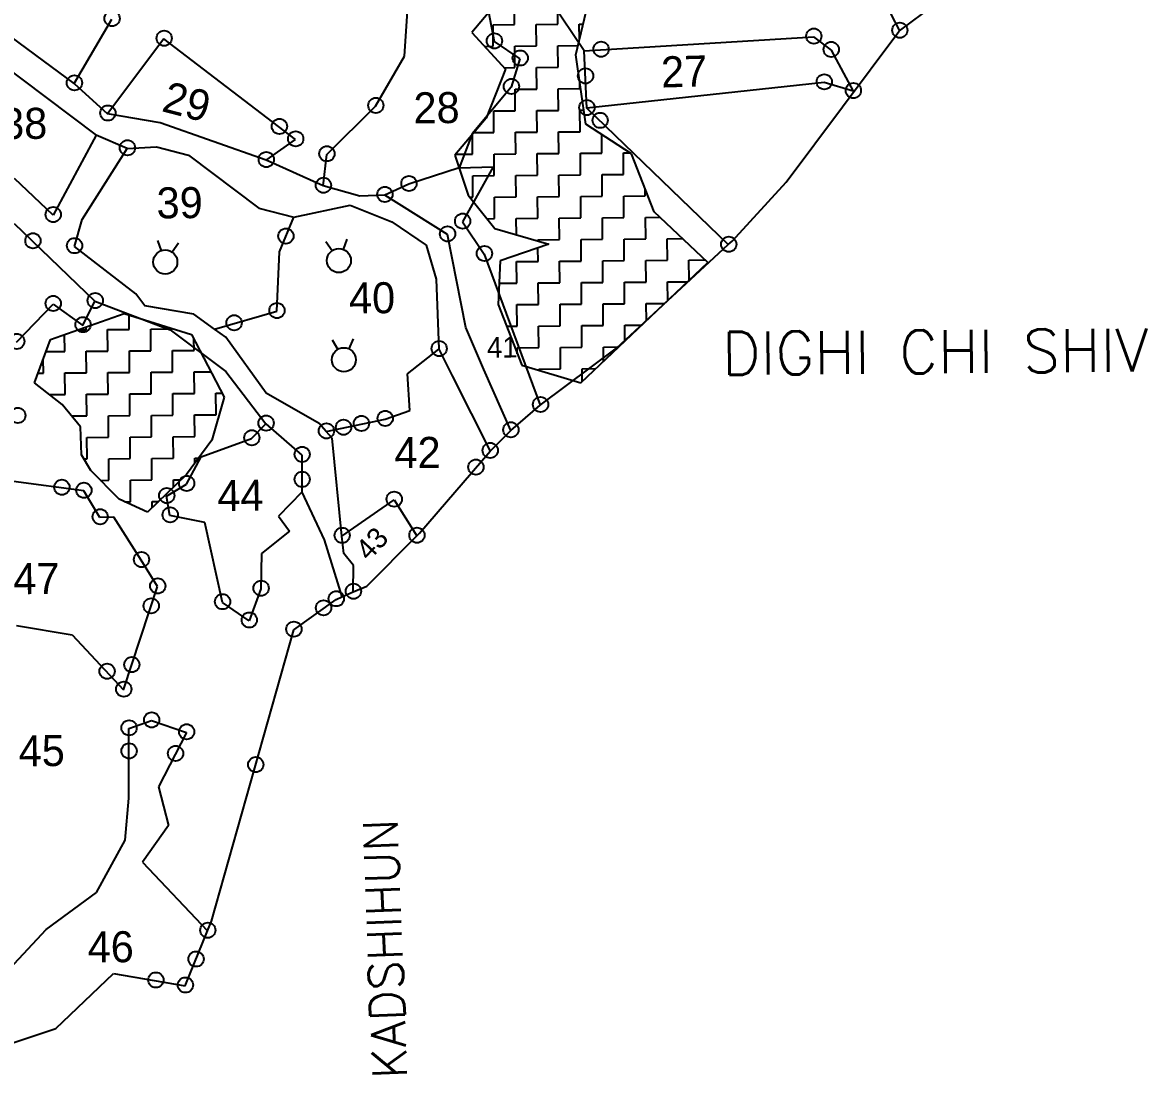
# Model space of a CAD drawing. Header units: metres. Extents: x 291193 to 293446, y 1984590 to 1987927.
# Drawn here: x 292453 to 293114, y 1985438 to 1986057 of the extents above; entities that cross this region are included whole.
import ezdxf

# ---------------------------------------------------------------- set-up
doc = ezdxf.new("R2010")
doc.units = ezdxf.units.M
for name, color, linetype in [('OFF', 1, 'Continuous'), ('POLY_HATCH', 12, 'Continuous'), ('POLY_PARCEL', 6, 'Continuous'), ('POLY_ROAD', 30, 'Continuous'), ('POLY_WATER', 4, 'Continuous'), ('SYM_STONE', 1, 'Continuous'), ('TEXT_MAPOUT', 7, 'Continuous'), ('TEXT_PARCEL', 7, 'Continuous'), ('V_BOUND_LINE', 7, 'Continuous')]:
    doc.layers.add(name, color=color, linetype=linetype)
doc.styles.get("Standard").update_dxf_attribs({"font": 'simplex.shx'})
doc.styles.add('TEXT_MAP', font='')
doc.styles.get('TEXT_MAP').set_extended_font_data('Kruti Dev 050')

msp = doc.modelspace()

# ---------------------------------------------------------------- linework, layer by layer
for points in [[(292532.49, 1985928.23), (292534.73, 1985922.16)], [(292544.85, 1985926.68), (292541.18, 1985921.35)], [(292631.69, 1985927.56), (292635.33, 1985922.21)], [(292644.06, 1985929.04), (292641.79, 1985922.98)], [(292647.77, 1985870.37), (292645.12, 1985864.47)], [(292635.33, 1985869.68), (292638.62, 1985864.11)]]:
    msp.add_lwpolyline(points)
for centre in [(292639.31, 1985916.36), (292537.17, 1985915.53), (292642.22, 1985858.02)]:
    msp.add_circle(centre, 7.07)
at = {"layer": 'OFF'}
for p, q in [((292483.58, 1986020.56), (292503.24, 1986002.82)), ((292514.72, 1985982.35), (292496.41, 1985990.11))]:
    msp.add_line(p, q, dxfattribs=at)
at = {"layer": 'POLY_HATCH'}
for p, q in [((292741, 1986078.48), (292717.52, 1986050.57)), ((292778.65, 1986037.47), (292786.94, 1986072.3)), ((292717.52, 1986050.57), (292737.37, 1986029.06)), ((292784.53, 1985996.69), (292778.65, 1986037.47)), ((292737.37, 1986029.06), (292726, 1986000.25)), ((292726, 1986000.25), (292707.52, 1985978.43)), ((292811.4, 1985979.28), (292784.53, 1985996.69)), ((292707.52, 1985978.43), (292715.28, 1985954.81)), ((292824.79, 1985945.12), (292811.4, 1985979.28)), ((292715.28, 1985954.81), (292731.07, 1985935.28)), ((292856.31, 1985915.14), (292824.79, 1985945.12)), ((292731.07, 1985935.28), (292762.92, 1985925.97)), ((292762.92, 1985925.97), (292734.25, 1985916.16)), ((292734.25, 1985916.16), (292732.95, 1985890.45)), ((292781.74, 1985844.48), (292856.31, 1985915.14)), ((292732.95, 1985890.45), (292746.86, 1985854.78)), ((292469.53, 1985869.93), (292512.87, 1985885.31)), ((292512.87, 1985885.31), (292552.62, 1985872.8)), ((292460.16, 1985844.45), (292469.53, 1985869.93)), ((292552.62, 1985872.8), (292571.78, 1985836.07)), ((292746.86, 1985854.78), (292781.74, 1985844.48)), ((292476.4, 1985831.74), (292460.16, 1985844.45)), ((292487.17, 1985818.44), (292476.4, 1985831.74)), ((292571.78, 1985836.07), (292564.61, 1985810.61)), ((292487.85, 1985802.06), (292487.17, 1985818.44)), ((292564.61, 1985810.61), (292549.73, 1985790.54)), ((292493.39, 1985792.81), (292487.85, 1985802.06)), ((292509.94, 1985776.01), (292493.39, 1985792.81)), ((292549.73, 1985790.54), (292526.68, 1985768.22)), ((292526.68, 1985768.22), (292509.94, 1985776.01))]:
    msp.add_line(p, q, dxfattribs=at)
at = {"layer": 'POLY_HATCH', "linetype": 'Continuous'}
for p, q in [((292742.7, 1986055.27), (292742.59, 1986067.95)), ((292768.05, 1986055.48), (292767.95, 1986068.16)), ((292730.02, 1986055.17), (292742.7, 1986055.27)), ((292730.12, 1986042.49), (292730.02, 1986055.17)), ((292755.37, 1986055.38), (292768.05, 1986055.48)), ((292755.48, 1986042.7), (292755.37, 1986055.38)), ((292780.73, 1986055.59), (292782.97, 1986055.6)), ((292780.81, 1986046.53), (292780.73, 1986055.59)), ((292725.02, 1986042.45), (292730.12, 1986042.49)), ((292742.8, 1986042.6), (292755.48, 1986042.7)), ((292742.9, 1986029.92), (292742.8, 1986042.6)), ((292768.16, 1986042.8), (292779.94, 1986042.9)), ((292768.26, 1986030.12), (292768.16, 1986042.8)), ((292736.63, 1986029.86), (292742.9, 1986029.92)), ((292755.58, 1986030.02), (292768.26, 1986030.12)), ((292755.69, 1986017.34), (292755.58, 1986030.02)), ((292743.01, 1986017.24), (292755.69, 1986017.34)), ((292743.11, 1986004.56), (292743.01, 1986017.24)), ((292768.37, 1986017.44), (292781.04, 1986017.55)), ((292768.47, 1986004.76), (292768.37, 1986017.44)), ((292781.04, 1986017.55), (292781.02, 1986021.06)), ((292730.43, 1986004.45), (292743.11, 1986004.56)), ((292730.53, 1985991.77), (292730.43, 1986004.45)), ((292755.79, 1986004.66), (292768.47, 1986004.76)), ((292755.89, 1985991.98), (292755.79, 1986004.66)), ((292781.15, 1986004.87), (292783.35, 1986004.89)), ((292781.25, 1985992.19), (292781.15, 1986004.87)), ((292717.96, 1985978.99), (292717.86, 1985990.64)), ((292718.74, 1985991.68), (292730.53, 1985991.77)), ((292743.21, 1985991.88), (292755.89, 1985991.98)), ((292743.32, 1985979.2), (292743.21, 1985991.88)), ((292768.57, 1985992.08), (292781.25, 1985992.19)), ((292768.68, 1985979.4), (292768.57, 1985992.08)), ((292794.04, 1985979.61), (292793.95, 1985990.59)), ((292707.93, 1985978.91), (292717.96, 1985978.99)), ((292730.64, 1985979.09), (292743.32, 1985979.2)), ((292730.74, 1985966.41), (292730.64, 1985979.09)), ((292756, 1985979.3), (292768.68, 1985979.4)), ((292756.1, 1985966.62), (292756, 1985979.3)), ((292781.36, 1985979.51), (292794.04, 1985979.61)), ((292781.46, 1985966.83), (292781.36, 1985979.51)), ((292806.71, 1985979.72), (292810.68, 1985979.75)), ((292806.82, 1985967.04), (292806.71, 1985979.72)), ((292718.06, 1985966.31), (292730.74, 1985966.41)), ((292718.17, 1985953.63), (292718.06, 1985966.31)), ((292743.42, 1985966.52), (292756.1, 1985966.62)), ((292743.52, 1985953.84), (292743.42, 1985966.52)), ((292768.78, 1985966.72), (292781.46, 1985966.83)), ((292768.88, 1985954.05), (292768.78, 1985966.72)), ((292794.14, 1985966.93), (292806.82, 1985967.04)), ((292794.24, 1985954.25), (292794.14, 1985966.93)), ((292819.6, 1985954.46), (292819.57, 1985958.45)), ((292716.24, 1985953.62), (292718.17, 1985953.63)), ((292730.84, 1985953.73), (292743.52, 1985953.84)), ((292730.95, 1985941.05), (292730.84, 1985953.73)), ((292756.2, 1985953.94), (292768.88, 1985954.05)), ((292756.31, 1985941.26), (292756.2, 1985953.94)), ((292781.56, 1985954.15), (292794.24, 1985954.25)), ((292781.67, 1985941.47), (292781.56, 1985954.15)), ((292806.92, 1985954.36), (292819.6, 1985954.46)), ((292807.03, 1985941.68), (292806.92, 1985954.36)), ((292726.43, 1985941.02), (292730.95, 1985941.05)), ((292743.63, 1985941.16), (292756.31, 1985941.26)), ((292743.71, 1985931.59), (292743.63, 1985941.16)), ((292768.99, 1985941.37), (292781.67, 1985941.47)), ((292769.09, 1985928.69), (292768.99, 1985941.37)), ((292794.35, 1985941.57), (292807.03, 1985941.68)), ((292794.45, 1985928.89), (292794.35, 1985941.57)), ((292819.71, 1985941.78), (292828.23, 1985941.85)), ((292819.81, 1985929.1), (292819.71, 1985941.78)), ((292756.41, 1985928.58), (292769.09, 1985928.69)), ((292756.42, 1985927.87), (292756.41, 1985928.58)), ((292756.51, 1985915.9), (292756.45, 1985923.75)), ((292781.77, 1985928.79), (292794.45, 1985928.89)), ((292781.87, 1985916.11), (292781.77, 1985928.79)), ((292807.13, 1985929), (292819.81, 1985929.1)), ((292807.23, 1985916.32), (292807.13, 1985929)), ((292832.49, 1985929.2), (292841.45, 1985929.28)), ((292832.59, 1985916.52), (292832.49, 1985929.2)), ((292794.55, 1985916.21), (292807.23, 1985916.32)), ((292819.91, 1985916.42), (292832.59, 1985916.52)), ((292820.02, 1985903.74), (292819.91, 1985916.42)), ((292845.27, 1985916.63), (292854.66, 1985916.71)), ((292845.37, 1985904.78), (292845.27, 1985916.63)), ((292743.84, 1985915.8), (292756.51, 1985915.9)), ((292743.94, 1985903.12), (292743.84, 1985915.8)), ((292769.19, 1985916.01), (292781.87, 1985916.11)), ((292769.3, 1985903.33), (292769.19, 1985916.01)), ((292794.66, 1985903.53), (292794.55, 1985916.21)), ((292733.59, 1985903.04), (292743.94, 1985903.12)), ((292756.62, 1985903.22), (292769.3, 1985903.33)), ((292756.72, 1985890.54), (292756.62, 1985903.22)), ((292781.98, 1985903.43), (292794.66, 1985903.53)), ((292782.08, 1985890.75), (292781.98, 1985903.43)), ((292807.34, 1985903.64), (292820.02, 1985903.74)), ((292807.44, 1985890.96), (292807.34, 1985903.64)), ((292832.7, 1985903.85), (292844.49, 1985903.94)), ((292832.79, 1985892.85), (292832.7, 1985903.85)), ((292744.04, 1985890.44), (292756.72, 1985890.54)), ((292744.15, 1985877.76), (292744.04, 1985890.44)), ((292769.4, 1985890.65), (292782.08, 1985890.75)), ((292769.51, 1985877.97), (292769.4, 1985890.65)), ((292794.76, 1985890.85), (292807.44, 1985890.96)), ((292794.86, 1985878.18), (292794.76, 1985890.85)), ((292820.12, 1985891.06), (292830.99, 1985891.15)), ((292820.2, 1985880.93), (292820.12, 1985891.06)), ((292515.91, 1985875.9), (292515.84, 1985884.38)), ((292490.55, 1985875.69), (292490.54, 1985877.39)), ((292737.92, 1985877.71), (292744.15, 1985877.76)), ((292756.83, 1985877.86), (292769.51, 1985877.97)), ((292756.93, 1985865.18), (292756.83, 1985877.86)), ((292782.18, 1985878.07), (292794.86, 1985878.18)), ((292782.29, 1985865.39), (292782.18, 1985878.07)), ((292807.54, 1985878.28), (292817.49, 1985878.36)), ((292807.62, 1985869.01), (292807.54, 1985878.28)), ((292477.98, 1985862.91), (292477.9, 1985872.9)), ((292485.63, 1985875.65), (292490.55, 1985875.69)), ((292503.23, 1985875.79), (292515.91, 1985875.9)), ((292503.34, 1985863.11), (292503.23, 1985875.79)), ((292528.59, 1985876), (292541.27, 1985876.1)), ((292528.7, 1985863.32), (292528.59, 1985876)), ((292541.27, 1985876.1), (292541.27, 1985876.37)), ((292554.06, 1985863.53), (292554, 1985870.14)), ((292516.02, 1985863.22), (292528.7, 1985863.32)), ((292541.38, 1985863.42), (292554.06, 1985863.53)), ((292541.48, 1985850.74), (292541.38, 1985863.42)), ((292744.25, 1985865.08), (292756.93, 1985865.18)), ((292744.28, 1985861.4), (292744.25, 1985865.08)), ((292769.61, 1985865.29), (292782.29, 1985865.39)), ((292769.71, 1985852.61), (292769.61, 1985865.29)), ((292794.97, 1985865.5), (292803.99, 1985865.57)), ((292795.04, 1985857.08), (292794.97, 1985865.5)), ((292465.4, 1985850.12), (292465.33, 1985858.52)), ((292466.91, 1985862.81), (292477.98, 1985862.91)), ((292490.66, 1985863.01), (292503.34, 1985863.11)), ((292490.76, 1985850.33), (292490.66, 1985863.01)), ((292516.12, 1985850.54), (292516.02, 1985863.22)), ((292462.24, 1985850.1), (292465.4, 1985850.12)), ((292478.08, 1985850.23), (292490.76, 1985850.33)), ((292478.19, 1985837.55), (292478.08, 1985850.23)), ((292503.44, 1985850.43), (292516.12, 1985850.54)), ((292503.55, 1985837.75), (292503.44, 1985850.43)), ((292528.8, 1985850.64), (292541.48, 1985850.74)), ((292528.9, 1985837.96), (292528.8, 1985850.64)), ((292554.16, 1985850.85), (292564.03, 1985850.93)), ((292554.26, 1985838.17), (292554.16, 1985850.85)), ((292757.03, 1985852.51), (292769.71, 1985852.61)), ((292757.04, 1985851.78), (292757.03, 1985852.51)), ((292782.39, 1985852.71), (292790.49, 1985852.78)), ((292782.45, 1985845.16), (292782.39, 1985852.71)), ((292469.08, 1985837.47), (292478.19, 1985837.55)), ((292490.87, 1985837.65), (292503.55, 1985837.75)), ((292490.97, 1985824.97), (292490.87, 1985837.65)), ((292516.22, 1985837.86), (292528.9, 1985837.96)), ((292516.33, 1985825.18), (292516.22, 1985837.86)), ((292541.58, 1985838.06), (292554.26, 1985838.17)), ((292541.69, 1985825.38), (292541.58, 1985838.06)), ((292566.94, 1985838.27), (292570.62, 1985838.3)), ((292567.05, 1985825.59), (292566.94, 1985838.27)), ((292481.94, 1985824.9), (292490.97, 1985824.97)), ((292503.65, 1985825.07), (292516.33, 1985825.18)), ((292503.75, 1985812.39), (292503.65, 1985825.07)), ((292529.01, 1985825.28), (292541.69, 1985825.38)), ((292529.11, 1985812.6), (292529.01, 1985825.28)), ((292554.37, 1985825.49), (292567.05, 1985825.59)), ((292554.47, 1985812.81), (292554.37, 1985825.49)), ((292491.07, 1985812.29), (292503.75, 1985812.39)), ((292491.18, 1985799.61), (292491.07, 1985812.29)), ((292516.43, 1985812.5), (292529.11, 1985812.6)), ((292516.54, 1985799.82), (292516.43, 1985812.5)), ((292541.79, 1985812.71), (292554.47, 1985812.81)), ((292541.89, 1985800.03), (292541.79, 1985812.71)), ((292489.33, 1985799.6), (292491.18, 1985799.61)), ((292503.86, 1985799.71), (292516.54, 1985799.82)), ((292503.96, 1985787.04), (292503.86, 1985799.71)), ((292529.22, 1985799.92), (292541.89, 1985800.03)), ((292529.32, 1985787.24), (292529.22, 1985799.92)), ((292554.57, 1985800.13), (292556.86, 1985800.15)), ((292554.6, 1985797.1), (292554.57, 1985800.13)), ((292499.12, 1985787), (292503.96, 1985787.04)), ((292516.64, 1985787.14), (292529.32, 1985787.24)), ((292516.74, 1985774.46), (292516.64, 1985787.14)), ((292542, 1985787.35), (292546.47, 1985787.38)), ((292542.03, 1985783.09), (292542, 1985787.35)), ((292513.33, 1985774.43), (292516.74, 1985774.46)), ((292529.42, 1985774.56), (292533.26, 1985774.59)), ((292529.45, 1985770.91), (292529.42, 1985774.56))]:
    msp.add_line(p, q, dxfattribs=at)
at = {"layer": 'POLY_PARCEL'}
for p, q in [((292883.76, 1986217.3), (292969.2, 1986051.53)), ((292719.18, 1986105.87), (292730.69, 1986045.26)), ((292677.82, 1986036.68), (292680.32, 1986072.14)), ((292783.63, 1986039.74), (292763.82, 1986069.27)), ((292483.58, 1986020.56), (292505.73, 1986058.4)), ((292536.36, 1986046.82), (292503.24, 1986002.82)), ((292613.74, 1985987.62), (292536.36, 1986046.82)), ((292730.69, 1986045.26), (292745.86, 1986035.2)), ((292783.63, 1986039.74), (292918.61, 1986048.07)), ((292918.61, 1986048.07), (292928.85, 1986040.23)), ((292660.91, 1986007.25), (292677.82, 1986036.68)), ((292785.11, 1986006.01), (292783.63, 1986039.74)), ((292928.85, 1986040.23), (292941.88, 1986016.02)), ((292745.86, 1986035.2), (292740.69, 1986018.45)), ((292740.69, 1986018.45), (292717.68, 1985990.96)), ((292924.78, 1986021.16), (292785.11, 1986006.01)), ((292941.88, 1986016.02), (292924.78, 1986021.16)), ((292632.15, 1985978.86), (292660.91, 1986007.25)), ((292868.36, 1985925.74), (292785.11, 1986006.01)), ((292717.68, 1985990.96), (292710.09, 1985970.94)), ((292596.46, 1985975.41), (292613.74, 1985987.62)), ((292630.07, 1985960.28), (292632.15, 1985978.86)), ((292710.09, 1985970.94), (292680.41, 1985961.33)), ((292710.09, 1985970.94), (292730.07, 1985971.51)), ((292730.07, 1985971.51), (292711.98, 1985939.18)), ((292680.41, 1985961.33), (292666.26, 1985954.91)), ((292604.32, 1985921.43), (292612.7, 1985941.95)), ((292711.98, 1985939.18), (292724.78, 1985920.13)), ((292602.73, 1985886.54), (292604.32, 1985921.43)), ((292724.78, 1985920.13), (292757.82, 1985831.25)), ((292449.6, 1985868.4), (292471.11, 1985890.73)), ((292471.11, 1985890.73), (292488.62, 1985878.24)), ((292488.62, 1985878.24), (292495.79, 1985892.44)), ((292566.05, 1985876.07), (292602.73, 1985886.54)), ((292679.69, 1985849.69), (292698.18, 1985864.17)), ((292681.09, 1985828.1), (292679.69, 1985849.69)), ((292666.45, 1985823.1), (292681.09, 1985828.1)), ((292587.94, 1985811.67), (292596.31, 1985820.32)), ((292631.84, 1985815.73), (292666.45, 1985823.1)), ((292558.26, 1985800.94), (292587.94, 1985811.67)), ((292549.61, 1985784.82), (292558.26, 1985800.94)), ((292489.13, 1985780.76), (292447.78, 1985786.43)), ((292537.89, 1985777.66), (292549.61, 1985784.82)), ((292498.71, 1985765.21), (292489.13, 1985780.76)), ((292539.91, 1985766.33), (292537.89, 1985777.66)), ((292617.54, 1985780.13), (292603.73, 1985766)), ((292641.09, 1985754.24), (292671.75, 1985775.54)), ((292671.75, 1985775.54), (292685.11, 1985754.32)), ((292506.85, 1985765.28), (292498.71, 1985765.21)), ((292523.03, 1985740.01), (292506.85, 1985765.28)), ((292560.4, 1985762.26), (292539.91, 1985766.33)), ((292603.73, 1985766), (292610.23, 1985757.07)), ((292570.74, 1985715.23), (292560.4, 1985762.26)), ((292610.23, 1985757.07), (292593.85, 1985743.88)), ((292532.6, 1985724.46), (292523.03, 1985740.01)), ((292593.85, 1985743.88), (292593.37, 1985723.12)), ((292512.57, 1985663.74), (292532.6, 1985724.46)), ((292593.37, 1985723.12), (292586.46, 1985704.44)), ((292586.46, 1985704.44), (292570.74, 1985715.23)), ((292449.7, 1985701.64), (292482.4, 1985696.06)), ((292482.4, 1985696.06), (292512.57, 1985663.74)), ((292515.69, 1985640.97), (292529.01, 1985645.64)), ((292529.01, 1985645.64), (292549.6, 1985638.64)), ((292515.7, 1985599.94), (292515.69, 1985640.97)), ((292549.6, 1985638.64), (292533.24, 1985606.6)), ((292533.24, 1985606.6), (292538.97, 1985583.85)), ((292513.62, 1985575.18), (292515.7, 1985599.94)), ((292538.97, 1985583.85), (292523.83, 1985562.24)), ((292496.6, 1985544.43), (292513.62, 1985575.18)), ((292523.83, 1985562.24), (292562.04, 1985521.83)), ((292467.13, 1985522.7), (292496.6, 1985544.43)), ((292435.79, 1985489.23), (292467.13, 1985522.7))]:
    msp.add_line(p, q, dxfattribs=at)
at = {"layer": 'POLY_ROAD'}
for p, q in [((292496.41, 1985990.11), (292471.11, 1985943.05)), ((292488.31, 1985940.53), (292514.72, 1985982.35)), ((292471.11, 1985943.05), (292448.43, 1985964.64)), ((292448.17, 1985938.17), (292495.79, 1985892.44)), ((292483.66, 1985924.74), (292488.31, 1985940.53)), ((292519.85, 1985896.88), (292483.66, 1985924.74)), ((292525.05, 1985889.67), (292519.85, 1985896.88)), ((292495.79, 1985892.44), (292540.05, 1985875.63)), ((292553.97, 1985884.77), (292525.05, 1985889.67)), ((292566.05, 1985876.07), (292553.97, 1985884.77)), ((292540.05, 1985875.63), (292572.85, 1985851.11)), ((292572.68, 1985871.29), (292566.05, 1985876.07)), ((292596.52, 1985838.38), (292572.68, 1985871.29)), ((292572.85, 1985851.11), (292596.31, 1985820.32)), ((292627.67, 1985820.4), (292596.52, 1985838.38)), ((292596.31, 1985820.32), (292617.54, 1985801.9)), ((292631.84, 1985815.73), (292627.67, 1985820.4)), ((292635.36, 1985811.79), (292631.84, 1985815.73)), ((292641.09, 1985754.24), (292635.36, 1985811.79)), ((292617.54, 1985801.9), (292617.54, 1985780.13)), ((292617.54, 1985780.13), (292630.71, 1985752.09)), ((292630.71, 1985752.09), (292641, 1985718.42)), ((292642.11, 1985744.04), (292641.09, 1985754.24)), ((292647.84, 1985737), (292642.11, 1985744.04)), ((292647.75, 1985721.35), (292647.84, 1985737))]:
    msp.add_line(p, q, dxfattribs=at)
at = {"layer": 'POLY_WATER'}
for p, q in [((292350.63, 1986099.97), (292496.41, 1985990.11)), ((292483.58, 1986020.56), (292404.84, 1986078.49)), ((292534.09, 1985997.38), (292503.24, 1986002.82)), ((292596.46, 1985975.41), (292534.09, 1985997.38)), ((292514.72, 1985982.35), (292531.9, 1985983.38)), ((292531.9, 1985983.38), (292550.9, 1985978.4)), ((292514.72, 1985982.35), (292514.72, 1985982.35)), ((292550.9, 1985978.4), (292592.2, 1985947.28)), ((292630.07, 1985960.28), (292596.46, 1985975.41)), ((292651.56, 1985954.26), (292630.07, 1985960.28)), ((292666.26, 1985954.91), (292651.56, 1985954.26)), ((292703.12, 1985931.67), (292666.26, 1985954.91)), ((292592.2, 1985947.28), (292612.7, 1985941.95)), ((292612.7, 1985941.95), (292645.94, 1985948.94)), ((292645.94, 1985948.94), (292670.46, 1985939.19)), ((292670.46, 1985939.19), (292690.59, 1985925.37)), ((292714.02, 1985877.05), (292703.12, 1985931.67)), ((292690.59, 1985925.37), (292696.6, 1985905.41)), ((292696.6, 1985905.41), (292698.18, 1985864.17)), ((292724.5, 1985852.35), (292714.02, 1985877.05)), ((292698.18, 1985864.17), (292705.93, 1985848.48)), ((292740.38, 1985816.36), (292724.5, 1985852.35)), ((292705.93, 1985848.48), (292728.23, 1985804.23))]:
    msp.add_line(p, q, dxfattribs=at)
at = {"layer": 'SYM_STONE'}
for centre in [(292505.87, 1986058.81), (292969.34, 1986051.94), (292536.5, 1986047.23), (292730.82, 1986045.67), (292918.74, 1986048.48), (292793.58, 1986040.76), (292928.99, 1986040.64), (292745.99, 1986035.6), (292784.42, 1986025.05), (292483.71, 1986020.97), (292740.82, 1986018.86), (292924.91, 1986021.57), (292942.01, 1986016.43), (292661.04, 1986007.66), (292785.24, 1986006.42), (292503.37, 1986003.23), (292793.02, 1985998.92), (292604.29, 1985995.35), (292613.87, 1985988.02), (292514.86, 1985982.76), (292632.28, 1985979.27), (292596.59, 1985975.82), (292630.2, 1985960.69), (292680.54, 1985961.73), (292666.39, 1985955.32), (292471.24, 1985943.46), (292712.12, 1985939.58), (292703.25, 1985932.07), (292459.3, 1985928.02), (292483.79, 1985925.15), (292608.11, 1985930.81), (292868.69, 1985925.96), (292724.91, 1985920.54), (292495.92, 1985892.85), (292471.24, 1985891.14), (292602.87, 1985886.95), (292577.66, 1985879.75), (292488.75, 1985878.65), (292449.73, 1985868.8), (292698.31, 1985864.58), (292757.95, 1985831.66), (292450.32, 1985825.21), (292596.44, 1985820.73), (292652.54, 1985820.51), (292666.58, 1985823.5), (292631.97, 1985816.13), (292642.03, 1985818.28), (292740.52, 1985816.77), (292588.07, 1985812.07), (292617.68, 1985802.31), (292728.36, 1985804.64), (292719.92, 1985794.82), (292617.68, 1985787.62), (292476.34, 1985782.94), (292489.26, 1985781.17), (292549.74, 1985785.23), (292538.02, 1985778.07), (292671.89, 1985775.95), (292540.04, 1985766.74), (292498.84, 1985765.62), (292641.23, 1985754.65), (292685.25, 1985754.73), (292523.16, 1985740.42), (292532.74, 1985724.87), (292593.51, 1985723.53), (292647.88, 1985721.76), (292570.87, 1985715.64), (292637.77, 1985717.37), (292528.88, 1985713.17), (292630.28, 1985711.98), (292586.59, 1985704.85), (292612.85, 1985699.43), (292502.9, 1985674.65), (292517.46, 1985678.57), (292512.7, 1985664.14), (292515.82, 1985641.38), (292529.14, 1985646.04), (292549.73, 1985639.05), (292515.83, 1985627.76), (292543.22, 1985626.3), (292590.38, 1985619.72), (292562.18, 1985522.24), (292555.25, 1985505.31), (292531.61, 1985492.95), (292548.99, 1985490.02)]:
    msp.add_circle(centre, 4.49, dxfattribs=at)
at = {"layer": 'V_BOUND_LINE'}
for p, q in [((292969.2, 1986051.53), (293083.28, 1986136.91)), ((292902.47, 1985962.49), (292968.79, 1986051.22)), ((292968.79, 1986051.22), (292969.2, 1986051.53)), ((292870.66, 1985927.87), (292902.47, 1985962.49)), ((292802.67, 1985864.76), (292868.36, 1985925.74)), ((292868.36, 1985925.74), (292870.66, 1985927.87)), ((292757.82, 1985831.25), (292802.67, 1985864.76)), ((292740.38, 1985816.36), (292757.82, 1985831.25)), ((292728.23, 1985804.23), (292740.38, 1985816.36)), ((292686.69, 1985755.9), (292728.23, 1985804.23)), ((292655.71, 1985724.81), (292685.11, 1985754.32)), ((292685.11, 1985754.32), (292686.69, 1985755.9)), ((292647.75, 1985721.35), (292655.71, 1985724.81)), ((292637.64, 1985716.96), (292641, 1985718.42)), ((292641, 1985718.42), (292647.75, 1985721.35)), ((292612.72, 1985699.03), (292637.64, 1985716.96)), ((292564.37, 1985527.51), (292612.72, 1985699.03)), ((292562.04, 1985521.83), (292564.37, 1985527.51)), ((292548.86, 1985489.61), (292562.04, 1985521.83)), ((292472.7, 1985464.32), (292506.76, 1985496.7)), ((292506.76, 1985496.7), (292548.86, 1985489.61)), ((292443.85, 1985454.84), (292472.7, 1985464.32))]:
    msp.add_line(p, q, dxfattribs=at)

# ---------------------------------------------------------------- texts
at = {"layer": 'TEXT_MAPOUT'}
for s, height, rotation, p in [('DIGHI CHI SHIV', 25.36, 0.46821, (292864.73, 1985849.02)), ('KADSHIHUN', 20.288, 92.1844, (292679.46, 1985435.21))]:
    msp.add_text(s, height=height, rotation=rotation, dxfattribs=at).set_placement(p)
at = {"layer": 'TEXT_PARCEL', "style": 'TEXT_MAP'}
for s, height, rotation, p in [('27', 18.259, 1.59065, (292829.12, 1986018.18)), ('29', 18.259, 345.41065, (292534.39, 1986004.42)), ('28', 18.259, 0.46821, (292683.26, 1985997.11)), ('38', 18.259, 0.46821, (292440.62, 1985987.85)), ('39', 18.259, 0.46821, (292532.1, 1985941.18)), ('40', 18.259, 0.46821, (292645.31, 1985885.19)), ('41', 12.173, 0.46821, (292726.43, 1985859.21)), ('42', 18.259, 0.46821, (292672.08, 1985794.16)), ('44', 18.259, 0.46821, (292567.86, 1985768.93)), ('43', 12.173, 46.52736, (292656.86, 1985739.1)), ('47', 18.259, 0.46821, (292447.82, 1985719.96)), ('45', 18.259, 0.46821, (292450.94, 1985618.69)), ('46', 18.259, 0.46821, (292491.52, 1985503.24))]:
    msp.add_text(s, height=height, rotation=rotation, dxfattribs=at).set_placement(p)

doc.saveas('drawing.dxf')
